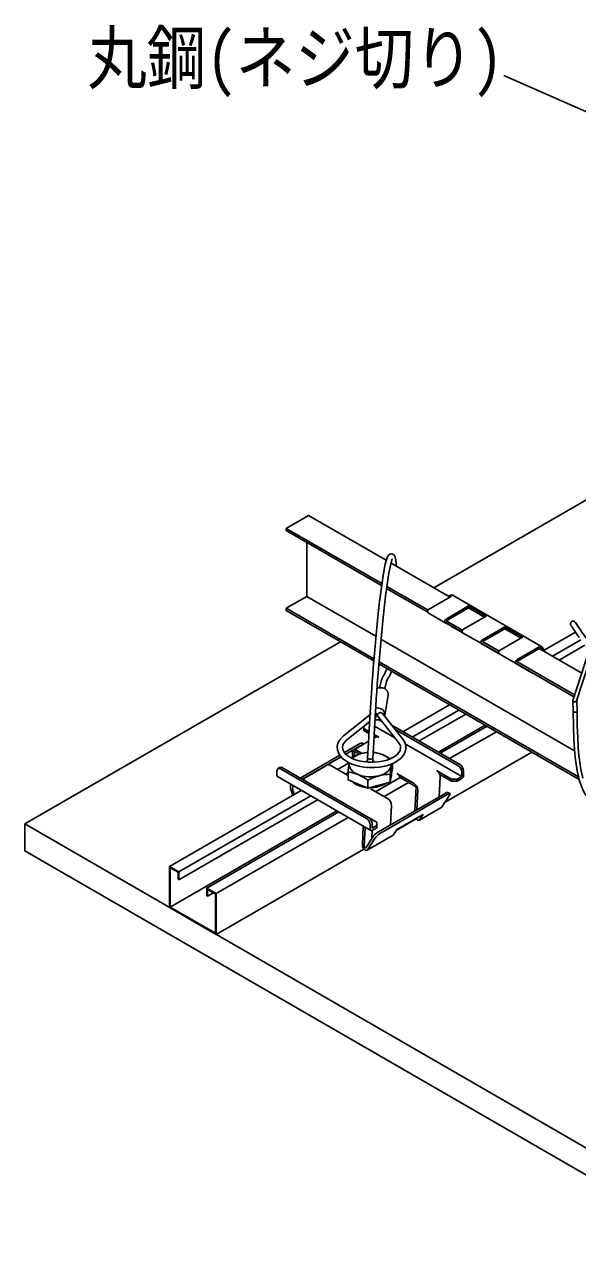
# Model space of a CAD drawing. Units: millimetres on the paper. Extents: x -141 to 141, y -97 to 98.
# Drawn here: x -44.89 to -23.97, y 7.41 to 54.22 of the extents above; entities that cross this region are included whole.
import ezdxf
from ezdxf.enums import TextEntityAlignment as Align

# ---------------------------------------------------------------- set-up
doc = ezdxf.new("R2010")
doc.units = ezdxf.units.MM
for name, color, linetype in [('0-0_文字･図枠･寸法', 7, 'Continuous'), ('0-1_BBクリッパー', 7, 'Continuous'), ('0-2_BBカチットワイヤー', 7, 'Continuous'), ('0-3_天井下地', 7, 'Continuous'), ('0-4_天井ボード', 7, 'Continuous')]:
    doc.layers.add(name, color=color, linetype=linetype)
doc.styles.add('ＭＳ ゴシック', font='')
doc.styles.get('ＭＳ ゴシック').set_extended_font_data('MS Gothic')

msp = doc.modelspace()

# ---------------------------------------------------------------- linework, layer by layer
at = {"layer": '0-0_文字･図枠･寸法'}
msp.add_line((-18.157, 48.517), (-26.752, 52.301), dxfattribs=at)
at = {"layer": '0-1_BBクリッパー'}
for p, q in [((-23.531, 30.503), (-24.141, 28.644)), ((-23.994, 28.63), (-23.428, 30.355)), ((-24.143, 28.633), (-24.124, 28.234)), ((-23.974, 28.242), (-23.992, 28.635))]:
    msp.add_line(p, q, dxfattribs=at)
for points in [[(-23.955, 31.468), (-24.003, 31.536), (-24.034, 31.58), (-24.051, 31.603), (-24.054, 31.606), (-24.057, 31.61), (-24.062, 31.615), (-24.076, 31.625), (-24.099, 31.636), (-24.138, 31.64), (-24.172, 31.631), (-24.201, 31.61), (-24.22, 31.583), (-24.228, 31.558), (-24.229, 31.535), (-24.226, 31.517), (-24.222, 31.503), (-24.219, 31.497), (-24.217, 31.493), (-24.216, 31.49), (-24.214, 31.487), (-24.211, 31.482), (-24.199, 31.464), (-24.17, 31.422), (-24.122, 31.354), (-24.06, 31.263), (-23.983, 31.152), (-23.894, 31.025)], [(-24.141, 28.644), (-24.141, 28.626), (-24.13, 28.61), (-24.109, 28.598), (-24.083, 28.592), (-24.053, 28.593), (-24.026, 28.6), (-24.005, 28.613), (-23.994, 28.63), (-23.994, 28.63)], [(-24.124, 28.238), (-24.12, 27.663), (-24.104, 27.182), (-24.079, 26.794), (-24.052, 26.495), (-24.016, 26.217), (-23.967, 25.929), (-23.898, 25.634), (-23.814, 25.378), (-23.72, 25.179), (-23.641, 25.06), (-23.542, 24.956), (-23.412, 24.877), (-23.247, 24.848), (-23.15, 24.862), (-23.047, 24.9), (-22.843, 25.038)], [(-24.123, 28.237), (-24.12, 28.225), (-24.111, 28.214)], [(-24.111, 28.214), (-24.097, 28.205), (-24.074, 28.197), (-24.053, 28.195), (-24.03, 28.197), (-24.007, 28.203), (-23.989, 28.213), (-23.978, 28.225), (-23.974, 28.238), (-23.975, 28.242)], [(-23.759, 25.702), (-23.776, 25.758), (-23.834, 26.033), (-23.877, 26.3), (-23.908, 26.559), (-23.933, 26.853), (-23.956, 27.23), (-23.971, 27.692), (-23.974, 28.24)]]:
    msp.add_lwpolyline(points, dxfattribs=at)
msp.add_arc((178.867, 171.616), 246.535, 214.60861, 215.156, dxfattribs=at)
at = {"layer": '0-2_BBカチットワイヤー'}
for p, q in [((-31.262, 28.085), (-31.129, 28.845)), ((-31.819, 28.101), (-32.815, 27.303)), ((-31.532, 28.363), (-31.604, 28.359)), ((-31.554, 28.077), (-31.548, 28.109)), ((-31.526, 28.132), (-31.532, 28.1)), ((-32.69, 27.147), (-31.836, 27.831)), ((-31.873, 27.802), (-31.839, 27.782)), ((-31.645, 27.67), (-30.873, 27.225)), ((-31.625, 28), (-31.576, 28.039)), ((-31.518, 28.045), (-30.734, 27.048)), ((-31.483, 27.903), (-31.343, 27.823)), ((-28.413, 26.213), (-30.995, 27.703)), ((-32.055, 27.499), (-32.055, 27.58)), ((-32.055, 27.499), (-31.861, 27.387)), ((-31.585, 27.261), (-31.67, 27.212)), ((-31.667, 27.275), (-31.614, 27.244)), ((-31.485, 27.252), (-31.663, 27.354)), ((-30.877, 27.554), (-28.484, 26.172)), ((-32.479, 26.846), (-32.786, 26.669)), ((-32.116, 26.963), (-32.732, 26.607)), ((-32.196, 27.009), (-32.479, 26.846)), ((-32.466, 26.753), (-32.439, 26.768)), ((-32.461, 26.743), (-32.461, 26.755)), ((-32.08, 26.976), (-32.434, 26.772)), ((-32.408, 26.723), (-32.4, 26.54)), ((-32.212, 26.61), (-32.408, 26.723)), ((-32.118, 26.637), (-32.334, 26.762)), ((-32.05, 26.992), (-32.074, 27.006)), ((-31.877, 27.093), (-31.939, 27.057)), ((-30.487, 27.002), (-28.343, 25.764)), ((-32.961, 26.568), (-34.459, 25.703)), ((-32.909, 26.505), (-34.379, 25.656)), ((-32.467, 26.508), (-32.475, 26.671)), ((-32.468, 26.519), (-32.472, 26.531)), ((-31.907, 26.46), (-31.907, 26.294)), ((-31.707, 26.301), (-31.707, 26.456)), ((-30.967, 26.075), (-30.967, 26.253)), ((-35.343, 25.968), (-35.343, 25.805)), ((-35.322, 25.759), (-31.787, 23.718)), ((-35.231, 26.1), (-35.302, 26.06)), ((-31.949, 24.172), (-35.202, 26.05)), ((-35.131, 26.091), (-31.878, 24.213)), ((-34.059, 25.833), (-34.372, 25.653)), ((-33.424, 26.2), (-33.919, 25.914)), ((-33.324, 26.19), (-32.675, 25.816)), ((-31.978, 26.112), (-31.965, 26.101)), ((-31.907, 26.107), (-31.907, 26.081)), ((-31.707, 26.081), (-31.707, 26.102)), ((-31.055, 25.544), (-31.055, 25.845)), ((-31.011, 25.81), (-31.055, 25.544)), ((-30.967, 26.075), (-31.011, 25.81)), ((-31.007, 25.805), (-31.007, 25.832)), ((-30.15, 25.501), (-30.799, 25.875)), ((-28.732, 25.58), (-29.179, 25.839)), ((-28.519, 25.662), (-28.343, 25.764)), ((-28.343, 25.764), (-28.343, 25.927)), ((-28.272, 25.805), (-28.272, 25.968)), ((-31.895, 25.323), (-32.272, 25.478)), ((-31.798, 25.298), (-31.15, 24.924)), ((-31.055, 25.544), (-31.475, 25.434)), ((-30.075, 25.376), (-30.676, 25.723)), ((-30.12, 24.463), (-30.075, 25.376)), ((-29.16, 25.737), (-29.197, 24.996)), ((-28.732, 25.58), (-28.732, 25.662)), ((-28.519, 25.58), (-28.732, 25.58)), ((-28.343, 25.682), (-28.519, 25.58)), ((-28.519, 25.58), (-28.519, 25.662)), ((-34.808, 25.251), (-34.736, 25.053)), ((-34.683, 25.083), (-34.728, 25.204)), ((-34.442, 25.251), (-34.441, 25.224)), ((-28.953, 25.137), (-31.499, 23.667)), ((-29.156, 24.927), (-31.136, 23.784)), ((-30.009, 25.247), (-30.045, 24.506)), ((-28.873, 25.09), (-29.156, 24.927)), ((-28.807, 25.052), (-29.08, 24.621)), ((-28.795, 25.113), (-28.875, 25.159)), ((-31.045, 23.929), (-31.008, 24.67)), ((-29.947, 24.113), (-29.099, 24.603)), ((-29.08, 24.621), (-29.099, 24.603)), ((-32.072, 23.883), (-32.108, 23.168)), ((-31.807, 23.764), (-31.807, 23.927)), ((-31.737, 23.968), (-31.737, 23.805)), ((-31.737, 23.805), (-31.56, 23.907)), ((-31.56, 23.825), (-31.56, 23.907)), ((-30.8, 23.757), (-29.808, 24.33)), ((-29.991, 24.206), (-29.973, 24.234)), ((-29.863, 24.235), (-29.929, 24.131)), ((-29.808, 24.33), (-29.87, 24.231)), ((-29.87, 24.231), (-29.87, 24.294)), ((-29.87, 24.231), (-29.863, 24.235)), ((-32.037, 23.123), (-32.002, 23.842)), ((-31.716, 23.466), (-31.971, 23.063)), ((-31.927, 22.97), (-30.947, 23.536)), ((-31.908, 22.988), (-31.636, 23.42)), ((-31.748, 23.415), (-31.733, 23.725)), ((-31.56, 23.825), (-31.737, 23.723)), ((-31.136, 23.784), (-31.419, 23.621)), ((-30.947, 23.536), (-30.928, 23.554)), ((-30.928, 23.554), (-30.8, 23.757))]:
    msp.add_line(p, q, dxfattribs=at)
for points in [[(-30.817, 33.724), (-30.825, 33.816), (-30.842, 33.945), (-30.869, 34.062), (-30.904, 34.135), (-30.956, 34.181), (-31.004, 34.194), (-31.065, 34.18), (-31.114, 34.141), (-31.169, 34.04), (-31.206, 33.927), (-31.239, 33.796), (-31.28, 33.6), (-31.321, 33.364), (-31.362, 33.102), (-31.4, 32.826), (-31.455, 32.392), (-31.507, 31.927), (-31.574, 31.263), (-31.638, 30.563), (-31.695, 29.866), (-31.714, 29.618), (-31.733, 29.377), (-31.753, 29.1), (-31.778, 28.739), (-31.801, 28.39), (-31.826, 27.988), (-31.853, 27.537), (-31.88, 27.035), (-31.907, 26.46)], [(-31.707, 26.455), (-31.679, 27.055), (-31.65, 27.587), (-31.623, 28.041), (-31.599, 28.416), (-31.579, 28.714), (-31.56, 28.983), (-31.541, 29.255), (-31.521, 29.529), (-31.462, 30.262), (-31.4, 30.975), (-31.335, 31.654), (-31.283, 32.134), (-31.229, 32.589), (-31.172, 33.015), (-31.114, 33.393), (-31.055, 33.701), (-31.003, 33.911), (-30.986, 33.961), (-30.973, 33.993), (-30.971, 34.002)], [(-31.185, 29.854), (-31.197, 29.811), (-31.216, 29.756), (-31.231, 29.718), (-31.249, 29.68), (-31.269, 29.641), (-31.292, 29.602), (-31.32, 29.555), (-31.355, 29.485), (-31.398, 29.365), (-31.45, 29.166), (-31.46, 29.116)], [(-31.264, 29.081), (-31.262, 29.091), (-31.222, 29.258), (-31.189, 29.362), (-31.163, 29.424), (-31.138, 29.472), (-31.11, 29.518), (-31.08, 29.571), (-31.048, 29.637), (-31.019, 29.712), (-31.007, 29.751)], [(-31.398, 29.123), (-31.497, 29.113), (-31.556, 29.089)], [(-32.815, 27.303), (-32.876, 27.25), (-32.969, 27.14), (-33.03, 27.02), (-33.058, 26.897), (-33.052, 26.776), (-33.016, 26.66), (-32.95, 26.55), (-32.856, 26.447), (-32.734, 26.354), (-32.588, 26.272), (-32.421, 26.205), (-32.238, 26.153), (-32.045, 26.119), (-31.845, 26.102), (-31.642, 26.103), (-31.443, 26.121), (-31.251, 26.157), (-31.071, 26.21), (-30.906, 26.278), (-30.762, 26.362), (-30.641, 26.46), (-30.548, 26.571), (-30.487, 26.691), (-30.46, 26.814), (-30.466, 26.935), (-30.503, 27.051), (-30.567, 27.159), (-30.577, 27.171), (-31.343, 28.147)], [(-31.803, 28.18), (-31.805, 28.169), (-31.803, 28.113)], [(-31.576, 28.039), (-31.575, 28.04), (-31.566, 28.05), (-31.558, 28.061), (-31.554, 28.075), (-31.553, 28.089), (-31.554, 28.104), (-31.558, 28.119), (-31.565, 28.133), (-31.575, 28.147), (-31.587, 28.16), (-31.601, 28.171), (-31.613, 28.179)], [(-31.518, 28.045), (-31.519, 28.047), (-31.527, 28.06), (-31.531, 28.073), (-31.533, 28.088), (-31.531, 28.103), (-31.526, 28.117), (-31.519, 28.131), (-31.509, 28.144), (-31.496, 28.155), (-31.481, 28.165), (-31.465, 28.172), (-31.448, 28.177), (-31.43, 28.18), (-31.413, 28.18), (-31.395, 28.178), (-31.379, 28.173), (-31.365, 28.166), (-31.352, 28.157), (-31.343, 28.147)], [(-31.27, 28.054), (-31.27, 28.055), (-31.26, 28.139), (-31.287, 28.222), (-31.347, 28.293), (-31.433, 28.342), (-31.532, 28.363)], [(-31.857, 27.466), (-32.055, 27.58), (-32.055, 27.656)], [(-30.734, 27.048), (-30.705, 27.005), (-30.668, 26.923), (-30.658, 26.841), (-30.677, 26.752), (-30.721, 26.672), (-30.797, 26.588), (-30.899, 26.511), (-31.026, 26.443), (-31.174, 26.386), (-31.339, 26.342), (-31.516, 26.313), (-31.701, 26.3), (-31.888, 26.304), (-32.072, 26.325), (-32.245, 26.361), (-32.405, 26.411), (-32.545, 26.474), (-32.661, 26.546), (-32.752, 26.625), (-32.814, 26.706), (-32.85, 26.787), (-32.859, 26.87), (-32.84, 26.959), (-32.796, 27.039), (-32.719, 27.123), (-32.69, 27.147)], [(-32.466, 26.753), (-32.485, 26.684), (-32.486, 26.596), (-32.472, 26.531)], [(-32.334, 26.762), (-32.362, 26.775), (-32.39, 26.781), (-32.415, 26.779), (-32.436, 26.77), (-32.454, 26.754), (-32.466, 26.731), (-32.474, 26.703), (-32.475, 26.671)], [(-32.196, 27.009), (-32.167, 27.021), (-32.137, 27.024), (-32.105, 27.019), (-32.074, 27.006), (-32.074, 27.006)], [(-32.081, 26.976), (-32.087, 26.975), (-32.116, 26.963)], [(-32.604, 26.257), (-32.64, 26.001), (-32.648, 25.933)], [(-32.272, 25.837), (-32.353, 25.875), (-32.424, 25.919), (-32.486, 25.968), (-32.535, 26.021), (-32.572, 26.078), (-32.596, 26.137), (-32.607, 26.197), (-32.604, 26.257), (-32.6, 26.276)], [(-31.894, 26.675), (-31.925, 26.674), (-32.14, 26.633)], [(-31.983, 26.316), (-31.967, 26.324), (-31.907, 26.345)], [(-31.907, 26.46), (-31.907, 26.456), (-31.904, 26.45), (-31.898, 26.443), (-31.889, 26.437), (-31.878, 26.432), (-31.865, 26.427), (-31.85, 26.423), (-31.834, 26.421), (-31.817, 26.419), (-31.799, 26.419), (-31.782, 26.42), (-31.765, 26.422), (-31.75, 26.425), (-31.737, 26.429), (-31.726, 26.434), (-31.717, 26.439), (-31.711, 26.446), (-31.707, 26.452), (-31.707, 26.457)], [(-31.707, 26.345), (-31.69, 26.341), (-31.618, 26.307)], [(-31.054, 26.432), (-31.151, 26.494), (-31.343, 26.589)], [(-31.011, 26.169), (-31.002, 26.224), (-30.998, 26.24)], [(-31.011, 26.169), (-31.008, 26.229), (-31.008, 26.23)], [(-35.322, 25.759), (-35.322, 25.759), (-35.331, 25.766), (-35.338, 25.777), (-35.342, 25.79), (-35.343, 25.805)], [(-32.272, 25.478), (-32.648, 25.632), (-32.648, 25.933), (-32.463, 25.9), (-32.272, 25.837)], [(-31.475, 25.434), (-31.895, 25.323), (-31.895, 25.624), (-31.69, 25.72), (-31.475, 25.793)], [(-31.055, 25.845), (-31.047, 25.913), (-31.011, 26.169)], [(-31.007, 25.805), (-31.024, 25.711), (-31.03, 25.696)], [(-28.519, 25.662), (-28.732, 25.662), (-29.301, 25.991)], [(-28.807, 25.052), (-28.795, 25.074), (-28.789, 25.092), (-28.789, 25.105), (-28.795, 25.113), (-28.807, 25.116), (-28.825, 25.112), (-28.847, 25.104), (-28.873, 25.09)], [(-31.875, 24.211), (-31.56, 24.029), (-31.56, 23.907)], [(-29.929, 24.131), (-29.95, 24.112), (-29.98, 24.107), (-30.015, 24.117), (-30.051, 24.142), (-30.079, 24.173)], [(-30.025, 24.204), (-30.02, 24.201), (-30.008, 24.198), (-29.998, 24.199), (-29.991, 24.206)], [(-32.108, 23.168), (-32.104, 23.125), (-32.088, 23.079), (-32.063, 23.035), (-32.031, 22.999), (-31.995, 22.974), (-31.96, 22.964), (-31.93, 22.969), (-31.908, 22.988)], [(-31.971, 23.063), (-31.978, 23.056), (-31.988, 23.055), (-32, 23.058), (-32.011, 23.066), (-32.022, 23.079), (-32.031, 23.093), (-32.036, 23.108), (-32.037, 23.123)]]:
    msp.add_lwpolyline(points, dxfattribs=at)
for centre, radius, start, end in [((-31.39, 28.861), 0.262, 356.5231, 91.7726), ((-31.517, 28.222), 0.321, 249.2746, 288.0695), ((-31.544, 27.169), 0.101, 54.5329, 114.1567), ((-32.365, 26.634), 0.13, 146.0703, 157.2934), ((-33.133, 28.966), 2.252, 297.8933, 302.0331), ((-31.878, 25.284), 1.41, 67.7207, 83.5517), ((-31.632, 24.766), 1.935, 105.2002, 118.6425), ((-31.958, 25.847), 0.806, 103.004, 131.563), ((-31.816, 25.385), 1.29, 93.7266, 104.5513), ((-31.784, 25.48), 1.193, 68.32, 85.7033), ((-31.575, 25.975), 0.657, 42.3406, 69.3281), ((-28.579, 25.954), 0.307, 2.6054, 57.3947), ((-35.257, 25.982), 0.0873, 50.7974, 189.2129), ((-35.189, 26.009), 0.101, 54.3818, 114.3077), ((-35.113, 27.823), 2.252, 297.8932, 302.0331), ((-33.382, 26.109), 0.1, 54.1867, 114.5028), ((-31.805, 27.053), 1.302, 249.0078, 284.6753), ((-32.996, 24.118), 1.865, 53.8231, 67.1347), ((-31.55, 26.36), 0.572, 277.514, 340.5365), ((-31.066, 24.222), 1.623, 89.6127, 104.604), ((-30.964, 25.617), 0.307, 20.2272, 57.3621), ((-29.467, 25.732), 0.307, 20.2272, 57.3621), ((-29.412, 25.743), 0.252, 358.6365, 22.2651), ((-28.65, 25.913), 0.307, 2.6054, 57.3947), ((-28.425, 25.812), 0.154, 302.6052, 357.395), ((-34.539, 25.355), 0.288, 158.3425, 201.175), ((-34.458, 25.309), 0.288, 158.3425, 201.175), ((-31.916, 26.229), 0.878, 228.6093, 266.6884), ((-31.783, 26.472), 1.129, 268.1669, 301.3644), ((-30.313, 25.244), 0.304, 0.5909, 57.5709), ((-31.313, 24.667), 0.304, 0.5909, 57.5709), ((-28.891, 25.067), 0.0937, 80.6082, 131.9043), ((-32.115, 23.913), 0.307, 2.6054, 57.3947), ((-32.044, 23.954), 0.307, 2.6054, 57.3947), ((-31.764, 23.757), 0.0437, 170.7849, 309.2036), ((-31.131, 23.053), 0.716, 120.904, 144.7585), ((-31.051, 23.006), 0.716, 120.904, 144.7585)]:
    msp.add_arc(centre, radius, start, end, dxfattribs=at)
at = {"layer": '0-3_天井下地'}
for p, q in [((-34.989, 35.153), (-31.367, 33.062)), ((-34.989, 35.071), (-34.989, 35.153)), ((-34.989, 35.071), (-31.378, 32.987)), ((-34.212, 32.581), (-34.212, 34.622)), ((-31.02, 33.841), (-28.788, 32.553)), ((-31.191, 32.878), (-29.634, 31.98)), ((-31.181, 32.954), (-29.62, 32.053)), ((-34.989, 32.132), (-34.212, 32.581)), ((-34.212, 32.581), (-31.592, 31.069)), ((-29.58, 32.096), (-28.732, 32.586)), ((-28.775, 32.628), (-28.832, 32.595)), ((-28.675, 32.618), (-25.352, 30.7)), ((-34.989, 32.05), (-31.673, 30.136)), ((-29.62, 31.961), (-28.969, 31.585)), ((-28.095, 32.153), (-28.936, 31.659)), ((-28.095, 32.153), (-28.095, 32.218)), ((-28.095, 32.153), (-27.48, 31.798)), ((-28.33, 31.216), (-28.976, 31.589)), ((-28.936, 31.659), (-28.312, 31.298)), ((-28.936, 31.577), (-28.326, 31.225)), ((-28.372, 31.24), (-28.727, 31.445)), ((-26.716, 31.357), (-26.716, 31.422)), ((-31.402, 30.959), (-24.073, 26.728)), ((-28.312, 31.206), (-27.66, 30.83)), ((-28.298, 31.198), (-28.298, 31.198)), ((-26.716, 31.357), (-27.565, 30.867)), ((-26.716, 31.357), (-26.101, 31.002)), ((-25.227, 30.542), (-24.037, 31.23)), ((-24.913, 30.316), (-23.834, 30.938)), ((-26.953, 30.422), (-27.605, 30.798)), ((-27.565, 30.867), (-26.933, 30.502)), ((-27.565, 30.785), (-26.947, 30.429)), ((-26.995, 30.445), (-27.419, 30.69)), ((-25.408, 30.667), (-26.257, 30.177)), ((-25.408, 30.602), (-26.257, 30.112)), ((-25.408, 30.602), (-25.408, 30.667)), ((-25.408, 30.667), (-25.408, 30.667)), ((-25.408, 30.602), (-23.802, 29.675)), ((-24.657, 30.168), (-23.688, 30.728)), ((-31.481, 30.025), (-23.902, 25.649)), ((-31.475, 30.103), (-23.924, 25.744)), ((-26.933, 30.41), (-26.282, 30.034)), ((-26.922, 30.403), (-26.922, 30.403)), ((-25.645, 29.666), (-26.297, 30.043)), ((-26.257, 30.112), (-24.073, 28.851)), ((-26.257, 30.03), (-24.095, 28.783)), ((-25.687, 29.69), (-26.04, 29.894)), ((-25.614, 29.648), (-25.609, 29.656)), ((-30.57, 27.458), (-28.802, 28.479)), ((-30.216, 27.254), (-28.449, 28.274)), ((-29.961, 27.107), (-28.193, 28.127)), ((-29.226, 26.682), (-27.459, 27.703)), ((-29.156, 26.642), (-27.388, 27.662)), ((-28.802, 26.438), (-27.035, 27.458)), ((-28.976, 24.786), (-25.691, 26.682)), ((-33.045, 26.029), (-32.607, 26.282)), ((-32.648, 25.899), (-32.733, 25.85)), ((-30.676, 25.723), (-31.605, 25.187)), ((-31.287, 25.003), (-30.358, 25.539)), ((-39.409, 22.355), (-34.418, 25.237)), ((-39.055, 22.151), (-34.064, 25.033)), ((-39.055, 21.857), (-33.809, 24.885)), ((-39.381, 20.82), (-33.074, 24.461)), ((-37.641, 21.335), (-32.65, 24.216)), ((-30.824, 23.719), (-30.066, 24.157)), ((-39.409, 22.355), (-39.409, 20.804)), ((-39.055, 22.151), (-39.409, 22.355)), ((-39.055, 21.857), (-39.055, 22.151)), ((-39.084, 21.873), (-39.055, 21.857)), ((-37.995, 21.539), (-37.995, 21.244)), ((-37.995, 21.244), (-37.966, 21.228)), ((-37.966, 21.228), (-37.739, 21.359)), ((-37.641, 19.784), (-37.641, 21.335))]:
    msp.add_line(p, q, dxfattribs=at)
for points in [[(-34.989, 35.153), (-34.141, 35.643), (-31.2, 33.945)], [(-34.989, 32.05), (-34.989, 32.132), (-31.667, 30.214)], [(-29.58, 32.096), (-29.597, 32.083), (-29.612, 32.067), (-29.624, 32.047), (-29.632, 32.025), (-29.636, 32.004), (-29.636, 31.986), (-29.63, 31.971), (-29.62, 31.961)], [(-28.272, 31.341), (-27.423, 31.83), (-28.095, 32.218), (-28.936, 31.724)], [(-28.976, 31.589), (-28.982, 31.594), (-28.987, 31.602), (-28.991, 31.611), (-28.992, 31.622), (-28.992, 31.634), (-28.99, 31.647), (-28.986, 31.66), (-28.98, 31.673), (-28.973, 31.686), (-28.965, 31.698), (-28.956, 31.708), (-28.946, 31.717), (-28.936, 31.724)], [(-28.969, 31.585), (-28.946, 31.572), (-28.92, 31.557), (-28.889, 31.539), (-28.856, 31.52), (-28.823, 31.501), (-28.789, 31.481), (-28.757, 31.463), (-28.727, 31.445)], [(-26.893, 30.545), (-26.045, 31.034), (-26.716, 31.422), (-27.565, 30.932)], [(-28.372, 31.24), (-28.346, 31.225), (-28.325, 31.213), (-28.31, 31.205), (-28.301, 31.199), (-28.298, 31.198), (-28.302, 31.2), (-28.313, 31.206), (-28.33, 31.216)], [(-28.272, 31.341), (-28.288, 31.328), (-28.303, 31.311), (-28.316, 31.291), (-28.324, 31.27), (-28.328, 31.249), (-28.327, 31.23), (-28.322, 31.216), (-28.312, 31.206)], [(-27.605, 30.798), (-27.615, 30.807), (-27.62, 30.822), (-27.621, 30.841), (-27.617, 30.862), (-27.609, 30.883), (-27.596, 30.903), (-27.581, 30.92), (-27.565, 30.932)], [(-27.66, 30.83), (-27.638, 30.817), (-27.611, 30.801), (-27.581, 30.784), (-27.548, 30.765), (-27.514, 30.745), (-27.481, 30.726), (-27.449, 30.707), (-27.419, 30.69)], [(-26.995, 30.445), (-26.969, 30.431), (-26.948, 30.419), (-26.933, 30.41), (-26.924, 30.405), (-26.922, 30.403), (-26.926, 30.406), (-26.937, 30.412), (-26.953, 30.422)], [(-26.893, 30.545), (-26.91, 30.532), (-26.925, 30.515), (-26.937, 30.495), (-26.945, 30.474), (-26.949, 30.453), (-26.949, 30.434), (-26.943, 30.42), (-26.933, 30.41)], [(-26.297, 30.043), (-26.307, 30.052), (-26.312, 30.067), (-26.313, 30.086), (-26.309, 30.107), (-26.301, 30.128), (-26.288, 30.148), (-26.273, 30.165), (-26.257, 30.177)], [(-26.282, 30.034), (-26.259, 30.021), (-26.233, 30.005), (-26.202, 29.988), (-26.169, 29.969), (-26.136, 29.949), (-26.102, 29.93), (-26.07, 29.911), (-26.04, 29.894)], [(-25.687, 29.69), (-25.661, 29.676), (-25.64, 29.664), (-25.625, 29.655), (-25.616, 29.65), (-25.614, 29.648), (-25.618, 29.651), (-25.629, 29.657), (-25.645, 29.666)], [(-37.641, 21.335), (-37.995, 21.539), (-33.004, 24.42)], [(-39.409, 20.804), (-37.641, 19.784), (-32.046, 23.014)], [(-39.084, 21.873), (-39.084, 22.135), (-39.381, 22.306), (-39.381, 20.82), (-37.669, 19.832), (-37.669, 21.319), (-37.966, 21.49), (-37.966, 21.228)]]:
    msp.add_lwpolyline(points, dxfattribs=at)
for centre, radius, start, end in [((-28.788, 32.514), 0.0911, 51.6432, 128.3676), ((-28.734, 32.536), 0.101, 54.3813, 114.3086), ((-25.568, 30.415), 0.298, 24.0659, 57.7225), ((-25.522, 30.437), 0.313, 9.6226, 57.0558)]:
    msp.add_arc(centre, radius, start, end, dxfattribs=at)
at = {"layer": '0-4_天井ボード'}
for p, q in [((-21.412, 37.521), (-29.403, 32.908)), ((-32.939, 30.866), (-44.889, 23.968)), ((-44.889, 23.968), (32.893, -20.935))]:
    msp.add_line(p, q, dxfattribs=at)
msp.add_lwpolyline([(-44.889, 23.968), (-44.889, 22.947), (32.893, -21.956)], dxfattribs=at)

# ---------------------------------------------------------------- texts
at = {"layer": '0-0_文字･図枠･寸法', "style": 'ＭＳ ゴシック', "width": 0.85}
msp.add_text('丸鋼(ネジ切り)', height=1.94, dxfattribs=at).set_placement((-42.517, 51.414), align=Align.BOTTOM_LEFT)

doc.saveas('drawing.dxf')
